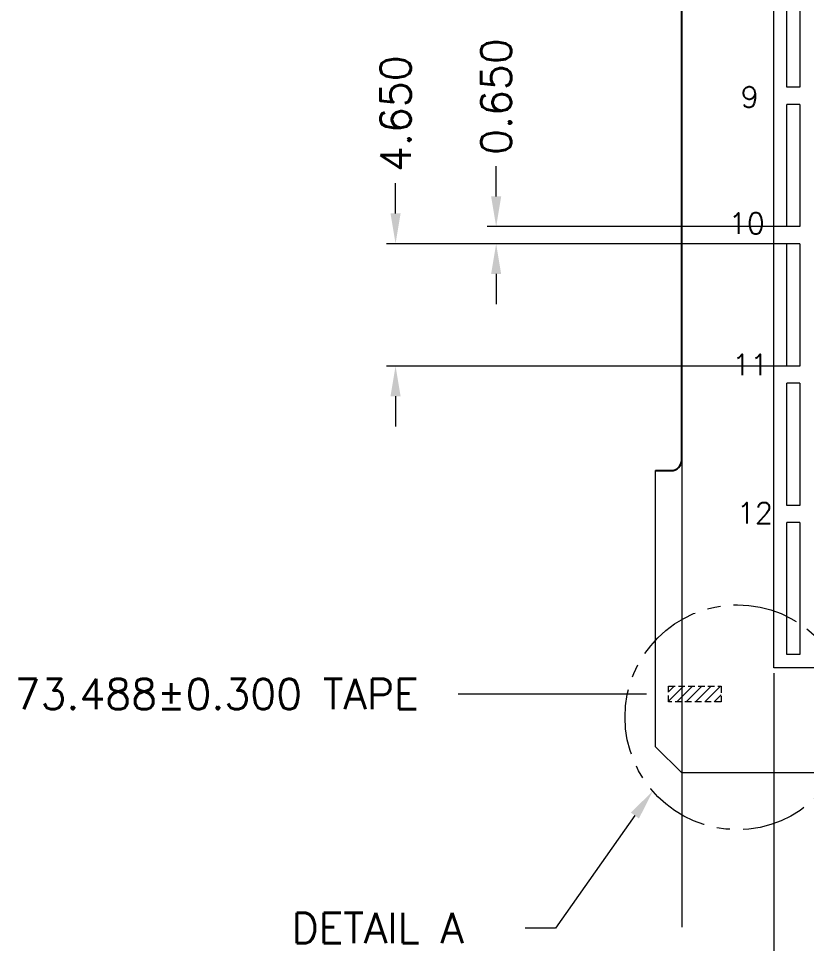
# Model space of a CAD drawing. Header units: millimetres. Extents: x 4859 to 4983, y 1620 to 1771.
# Drawn here: x 4858.56 to 4888.55, y 1675.14 to 1710.31 of the extents above; entities that cross this region are included whole.
import ezdxf

# ---------------------------------------------------------------- set-up
doc = ezdxf.new("R2010")
doc.units = ezdxf.units.MM
doc.linetypes.add('CENTER', pattern=[2, 1.25, -0.25, 0.25, -0.25])
doc.linetypes.add('HIDDEN', pattern=[0.375, 0.25, -0.125])
doc.layers.add('1', color=7, linetype='Continuous')
doc.layers.add('PKG', color=2, linetype='Continuous')
doc.layers.add('标注线', color=3, linetype='Continuous', lineweight=18)
doc.styles.add('SIMPLEX', font='SIMPLEX')
doc.styles.get("Standard").update_dxf_attribs({"font": 'SimSun.ttf'})

msp = doc.modelspace()

# ---------------------------------------------------------------- hatches: boundary and pattern name
at = {"layer": 'PKG', "lineweight": 5}
h = msp.add_hatch(dxfattribs=at)
h.set_pattern_fill('ANSI31', color=256, scale=2, style=0)
h.set_pattern_definition([(45, (4922.04566, 1758.11085), (-0.1767767, 0.1767767), [])])
h.paths.add_polyline_path([(4883.2957, 1756.9229), (4883.2957, 1756.3229), (4885.2957, 1756.3229), (4885.2957, 1756.9229)])
h.paths.add_polyline_path([(4883.2957, 1684.3229), (4883.2957, 1684.9229), (4885.2957, 1684.9229), (4885.2957, 1684.3229)])

# ---------------------------------------------------------------- linework, layer by layer
for p, q in [((4883.7957, 1693.5229), (4883.7957, 1712.7229)), ((4882.7957, 1693.1229), (4883.3957, 1693.1229))]:
    msp.add_line(p, q)
at = {"lineweight": 5}
for p, q in [((4888.2957, 1707.6979), (4887.7957, 1707.6979)), ((4888.2957, 1707.0479), (4887.7957, 1707.0479)), ((4888.2957, 1707.0479), (4887.7957, 1707.0479)), ((4888.2957, 1702.3979), (4887.7957, 1702.3979)), ((4888.2957, 1701.7479), (4887.7957, 1701.7479)), ((4888.2957, 1697.0979), (4887.7957, 1697.0979)), ((4888.2957, 1696.4479), (4887.7957, 1696.4479)), ((4888.2957, 1691.7979), (4887.7957, 1691.7979)), ((4888.2957, 1691.1479), (4887.7957, 1691.1479))]:
    msp.add_line(p, q, dxfattribs=at)
for points in [[(4887.7957, 1707.6979), (4887.7957, 1712.3479)], [(4888.2957, 1712.3479), (4888.2957, 1707.6979)], [(4887.7957, 1702.3979), (4887.7957, 1707.0479)], [(4888.2957, 1707.0479), (4888.2957, 1702.3979)], [(4887.7957, 1697.0979), (4887.7957, 1701.7479)], [(4888.2957, 1701.7479), (4888.2957, 1697.0979)], [(4887.7957, 1691.7979), (4887.7957, 1696.4479)], [(4888.2957, 1696.4479), (4888.2957, 1691.7979)], [(4888.2957, 1691.1479), (4888.2957, 1686.1229), (4887.7957, 1686.1229), (4887.7957, 1691.1479)]]:
    msp.add_lwpolyline(points, dxfattribs=at)
msp.add_arc((4883.3957, 1693.5229), 0.4, 270, 0)
at = {"layer": '1', "lineweight": 5}
for p, q in [((4882.7957, 1682.6229), (4882.7957, 1693.1229)), ((4883.7957, 1681.6229), (4882.7957, 1682.6229)), ((4959.2957, 1681.6229), (4883.7957, 1681.6229))]:
    msp.add_line(p, q, dxfattribs=at)
at = {"layer": 'PKG', "color": 1, "lineweight": 5}
msp.add_lwpolyline([(4959.2957, 1685.6229), (4887.2957, 1685.6229), (4887.2957, 1755.6229), (4959.2957, 1755.6229)], dxfattribs=at)
at = {"layer": 'PKG', "linetype": 'HIDDEN', "lineweight": 5}
msp.add_lwpolyline([(4883.2957, 1684.3229), (4883.2957, 1684.9229), (4885.2957, 1684.9229), (4885.2957, 1684.3229)], close=True, dxfattribs=at)
at = {"layer": 'PKG', "color": 2, "linetype": 'CENTER', "lineweight": 5, "ltscale": 2}
msp.add_circle((4885.9154, 1683.743), 4.2763, dxfattribs=at)
at = {"layer": '标注线', "lineweight": 5}
for p, q in [((4876.7346, 1703.5479), (4876.7346, 1704.6979)), ((4872.9066, 1702.8979), (4872.9066, 1704.0479)), ((4887.7957, 1702.3979), (4876.3896, 1702.3979)), ((4887.7957, 1701.7479), (4872.5616, 1701.7479)), ((4887.7957, 1701.7479), (4876.3896, 1701.7479)), ((4876.7346, 1700.5979), (4876.7346, 1699.4479)), ((4887.7957, 1697.0979), (4872.5616, 1697.0979)), ((4872.9066, 1695.9479), (4872.9066, 1694.7979)), ((4883.7957, 1693.5229), (4883.7957, 1675.7547)), ((4887.2957, 1685.4174), (4887.2957, 1667.4701)), ((4882.4507, 1684.6229), (4875.2886, 1684.6229)), ((4882.0148, 1680.003), (4878.9944, 1675.7264)), ((4878.9944, 1675.7264), (4877.8444, 1675.7264))]:
    msp.add_line(p, q, dxfattribs=at)
for points in [[(4876.5429, 1703.5479), (4876.9263, 1703.5479), (4876.7346, 1702.3979)], [(4872.715, 1702.8979), (4873.0983, 1702.8979), (4872.9066, 1701.7479)], [(4876.5429, 1700.5979), (4876.9263, 1700.5979), (4876.7346, 1701.7479)], [(4872.715, 1695.9479), (4873.0983, 1695.9479), (4872.9066, 1697.0979)], [(4881.86, 1680.1161), (4882.6931, 1680.9317), (4882.1696, 1679.89)]]:
    msp.add_solid(points, dxfattribs=at)

# ---------------------------------------------------------------- texts
at = {"layer": 'PKG', "color": 1, "lineweight": 5, "char_height": 0.8, "attachment_point": 5}
for s, insert in [('{\\Fsimplex|c134;9}', (4886.3833, 1707.3258, -0.0086)), ('{\\Fsimplex|c134;10}', (4886.2717, 1702.5192, -0.0086)), ('{\\Fsimplex|c134;11}', (4886.4049, 1697.1508, -0.0086)), ('{\\Fsimplex|c134;12}', (4886.5807, 1691.5092, -0.0086))]:
    msp.add_mtext(s, dxfattribs=dict(at, insert=insert))
at = {"layer": '标注线', "lineweight": 5, "style": 'SIMPLEX'}
msp.add_text('DETAIL A', height=1.15, dxfattribs=at).set_placement((4868.9468, 1675.1514))
at = {"layer": '标注线', "lineweight": 5, "char_height": 1.15, "attachment_point": 5, "rotation": 90, "style": 'SIMPLEX'}
for s, insert in [('\\A1;0.650', (4876.7346, 1707.3429)), ('\\A1;4.650', (4872.9066, 1706.6929))]:
    msp.add_mtext(s, dxfattribs=dict(at, insert=insert))
at = {"layer": '标注线', "lineweight": 5, "insert": (4866.0975, 1684.6229), "char_height": 1.15, "attachment_point": 5, "style": 'SIMPLEX'}
msp.add_mtext('73.488±0.300 TAPE', dxfattribs=at)

doc.saveas('drawing.dxf')
